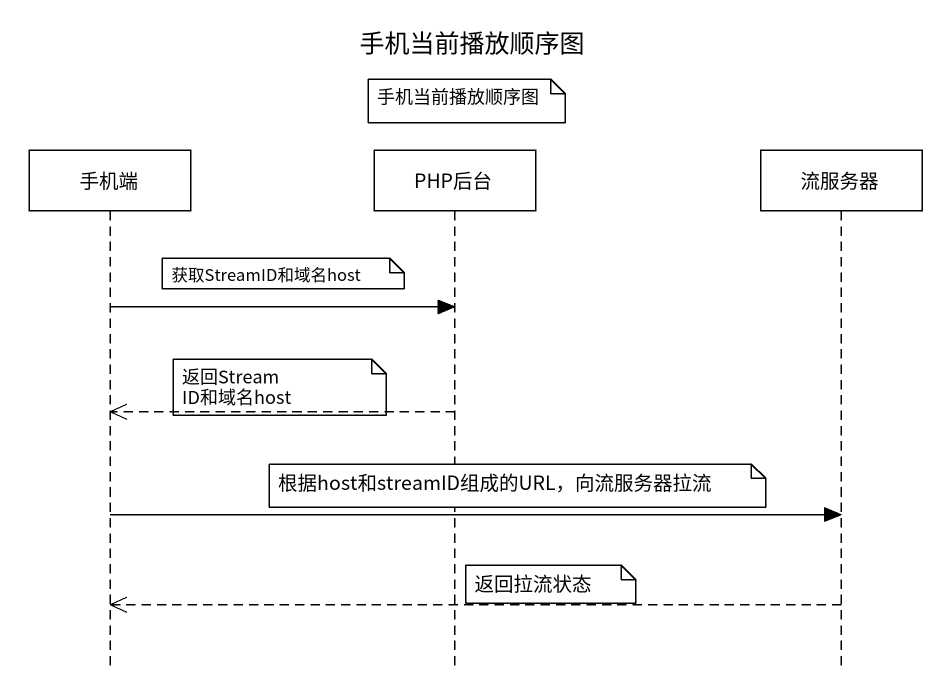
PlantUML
@startuml
title 手机当前播放顺序图
hide footbox
participant 手机端
participant PHP后台
participant 流服务器

note over PHP后台 : 手机当前播放顺序图
note left of PHP后台 : 获取StreamID和域名host
手机端 -> PHP后台
note right of 手机端 : 返回StreamID和域名host
PHP后台 -->> 手机端
note over PHP后台 : 根据host和streamID组成的URL，向流服务器拉流
手机端 -> 流服务器
note right of PHP后台 : 返回拉流状态
流服务器 -->> 手机端
@enduml
